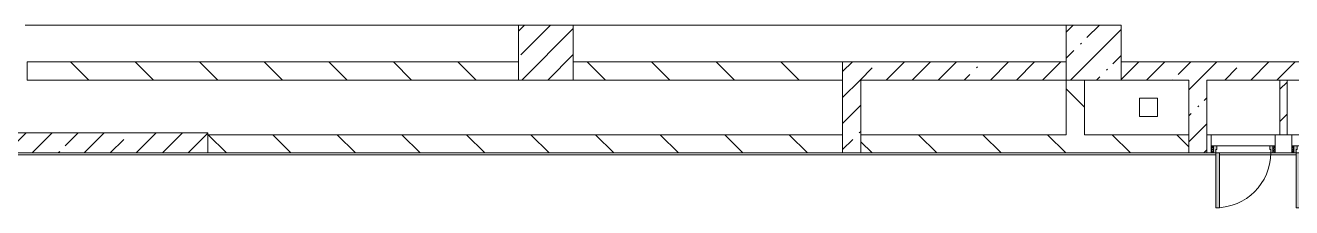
# Model space of a CAD drawing. Header units: millimetres. Extents: x -8624 to 200664, y -8553 to 29000.
# Drawn here: x 42760 to 56628, y 10300 to 12300 of the extents above; entities that cross this region are included whole.
import ezdxf

# ---------------------------------------------------------------- set-up
doc = ezdxf.new("R2010")
doc.units = ezdxf.units.MM
for name, color, linetype, lineweight, true_color in [('A-DOOR-2', 7, 'Continuous', 5, 0xe2e2e2), ('A-DOOR-3', 7, 'Continuous', 5, 0xaaaaaa), ('A-DOOR-FRAM-1', 7, 'Continuous', 5, 0xe2e2e2), ('A-DOOR-FRAM-3', 7, 'Continuous', 5, 0xaaaaaa), ('A-FLOR-2', 7, 'Continuous', 5, 0xaaaaaa)]:
    doc.layers.add(name, color=color, linetype=linetype, lineweight=lineweight, true_color=true_color)
for name, color, linetype, lineweight in [('A-WALL-1', 7, 'Continuous', 9), ('I-WALL', 7, 'Continuous', 5), ('S-COLS', 7, 'Continuous', 5)]:
    doc.layers.add(name, color=color, linetype=linetype, lineweight=lineweight)
pattern_1 = [(135, (0, 0), (-353.5534, -353.5534), [])]
pattern_2 = [(45, (0, 0), (-285.1231, 285.1231), []), (45, (285.12, 0), (-285.1231, 285.1231), [504.031, -100.806, 16.764, -84.042])]

# ---------------------------------------------------------------- blocks, each defined once
blk = doc.blocks.new('BSC_Колонна _Прямоугольная - 600х600-23205375-3_1_3_птичка копия 1')
at = {"layer": 'S-COLS'}
h = blk.add_hatch(dxfattribs=at)
h.set_pattern_fill('FP_31', color=256, style=0, pattern_type=2)
h.set_pattern_definition([(45, (-54460, -12000), (-285.123, 285.123), []), (45, (-54174.88, -12000), (-285.123, 285.123), [504.031, -100.806, 16.764, -84.042])])
h.paths.add_polyline_path([(-300, -300), (300, -300), (300, 300), (-300, 300), (-300, -187)])
for p, q in [((300, 300), (-300, 300)), ((-300, 300), (-300, -300)), ((300, -300), (300, 300)), ((-300, -300), (300, -300))]:
    blk.add_line(p, q, dxfattribs=at)
blk = doc.blocks.new('110_Дверь_СКБ_1Ст - д-18 700x2100h_Технический шкаф ЭОМ и СС-V103-3_1_3_птичка копия 1')
at = {"layer": 'A-DOOR-2'}
h = blk.add_hatch(color=256, dxfattribs=at)
h.paths.add_polyline_path([(312.5, 100), (312.5, 60), (302.5, 60), (302.5, 20), (337.5, 20), (337.5, 100)])
h.paths.add_polyline_path([(-287.5, 100), (-312.5, 100), (-312.5, 20), (-277.5, 20), (-277.5, 60), (-287.5, 60)])
at = {"layer": 'A-DOOR-3'}
h = blk.add_hatch(dxfattribs=at)
h.set_pattern_fill('FP_69', color=256, style=0, pattern_type=2)
h.set_pattern_definition([(135, (1951.41, 164.685), (-14.14214, -14.14214), []), (225, (1951.41, 164.685), (14.14214, -14.14214), [])])
h.paths.add_polyline_path([(362.5, 100), (337.5, 100), (337.5, 20), (362.5, 20)])
at = {"layer": 'A-DOOR-FRAM-1'}
blk.add_hatch(color=256, dxfattribs=at).paths.add_polyline_path([(272.5, 700), (272.5, 100), (312.5, 100), (312.5, 700)])
at = {"layer": 'A-DOOR-FRAM-3'}
h = blk.add_hatch(dxfattribs=at)
h.set_pattern_fill('FP_70', color=256, style=0, pattern_type=2)
h.set_pattern_definition([(45, (-171.384, 164.685), (-14.1421, 14.1421), []), (135, (-171.384, 164.685), (-14.1421, -14.1421), [])])
h.paths.add_polyline_path([(-312.5, 100), (-337.5, 100), (-337.5, 20), (-312.5, 20)])
at = {"layer": 'A-DOOR-3'}
for p, q in [((312.5, 700), (272.5, 700)), ((272.5, 700), (272.5, 100)), ((312.5, 100), (312.5, 700)), ((272.5, 100), (312.5, 100))]:
    blk.add_line(p, q, dxfattribs=at)
blk.add_arc((312.5, 100), 600, 90, 180, dxfattribs=at)
at = {"layer": 'A-DOOR-FRAM-3'}
for p, q in [((-312.5, 100), (-337.5, 100)), ((-337.5, 100), (-337.5, 20)), ((-337.5, 20), (-312.5, 20)), ((-287.5, 100), (-312.5, 100)), ((-312.5, 100), (-312.5, 20)), ((-312.5, 20), (-312.5, 100)), ((-312.5, 20), (-277.5, 20)), ((-287.5, 60), (-287.5, 100)), ((-287.5, 100), (272.5, 100)), ((-277.5, 60), (-287.5, 60)), ((-277.5, 20), (-277.5, 60)), ((302.5, 20), (-277.5, 20)), ((312.5, 60), (302.5, 60)), ((302.5, 60), (302.5, 20)), ((302.5, 20), (337.5, 20)), ((312.5, 100), (312.5, 60)), ((337.5, 100), (312.5, 100)), ((337.5, 20), (337.5, 100)), ((362.5, 100), (337.5, 100)), ((337.5, 100), (337.5, 20)), ((337.5, 20), (362.5, 20)), ((362.5, 20), (362.5, 100))]:
    blk.add_line(p, q, dxfattribs=at)

msp = doc.modelspace()

# ---------------------------------------------------------------- hatches: boundary and pattern name
at = {"layer": 'I-WALL'}
h = msp.add_hatch(dxfattribs=at)
h.set_pattern_fill('FP_26', color=256, style=0, pattern_type=2)
h.set_pattern_definition(pattern_1)
h.paths.add_polyline_path([(48760, 11700), (51710, 11700), (51710, 11900), (48760, 11900), (48760, 11813.3)])
h.paths.add_polyline_path([(46539.2, 11700), (48160, 11700), (48160, 11900), (42780, 11900), (42780, 11700), (43008.4, 11700)])
h = msp.add_hatch(dxfattribs=at)
h.set_pattern_fill('FP_23', color=256, style=0, pattern_type=2)
h.set_pattern_definition(pattern_2)
h.paths.add_polyline_path([(54160, 11700), (54160, 11900), (51710, 11900), (51710, 11700), (53600.6, 11700)])
h = msp.add_hatch(dxfattribs=at)
h.set_pattern_fill('FP_23', color=256, style=0, pattern_type=2)
h.set_pattern_definition(pattern_2)
h.paths.add_polyline_path([(62160, 11700), (66160, 11700), (66160, 11900), (60760, 11900), (60760, 11700), (61960, 11700)])
h.paths.add_polyline_path([(58259.2, 11700), (60160, 11700), (60160, 11900), (54760, 11900), (54760, 11700), (58014, 11700)])
h = msp.add_hatch(dxfattribs=at)
h.set_pattern_fill('FP_23', color=256, style=0, pattern_type=2)
h.set_pattern_definition(pattern_2)
h.paths.add_polyline_path([(51910, 10900), (51910, 11700), (51710, 11700), (51710, 10900)])
h = msp.add_hatch(dxfattribs=at)
h.set_pattern_fill('FP_26', color=256, style=0, pattern_type=2)
h.set_pattern_definition(pattern_1)
h.paths.add_polyline_path([(54360, 11100), (54360, 11700), (54160, 11700), (54160, 11100)])
h = msp.add_hatch(dxfattribs=at)
h.set_pattern_fill('FP_23', color=256, style=0, pattern_type=2)
h.set_pattern_definition(pattern_2)
h.paths.add_polyline_path([(55500, 10900), (55700, 10900), (55700, 11700), (55500, 11700), (55500, 11100)])
h = msp.add_hatch(dxfattribs=at)
h.set_pattern_fill('FP_28', color=256, style=0, pattern_type=2)
h.set_pattern_definition([(45, (0, 0), (-176.7767, 176.7767), [])])
h.paths.add_polyline_path([(56579.2, 11100), (56579.2, 11700), (56499.2, 11700), (56499.2, 11100)])
h = msp.add_hatch(dxfattribs=at)
h.set_pattern_fill('FP_23', color=256, style=0, pattern_type=2)
h.set_pattern_definition(pattern_2)
h.paths.add_polyline_path([(44760, 10900), (44760, 11120), (42380, 11120), (42380, 10900), (43008.4, 10900)])
h = msp.add_hatch(dxfattribs=at)
h.set_pattern_fill('FP_26', color=256, style=0, pattern_type=2)
h.set_pattern_definition(pattern_1)
h.paths.add_polyline_path([(61160, 10900), (61160, 11100), (59340, 11100), (59340, 10900), (60662.1, 10900)])
h.paths.add_polyline_path([(57327.8, 10900), (57507.8, 10900), (57507.8, 11100), (57327.8, 11100), (57327.8, 10980)])
h.paths.add_polyline_path([(56447.8, 10900), (56627.8, 10900), (56627.8, 11100), (56447.8, 11100), (56447.8, 10980)])
h.paths.add_polyline_path([(55747.8, 10900), (55747.8, 11100), (55700, 11100), (55700, 10900)])
h.paths.add_polyline_path([(51910, 10900), (55500, 10900), (55500, 11100), (51910, 11100)])
h.paths.add_polyline_path([(58207.8, 10900), (58387.8, 10900), (58387.8, 11100), (58207.8, 11100), (58207.8, 10980)])
h.paths.add_polyline_path([(59140, 10900), (59140, 11100), (59087.8, 11100), (59087.8, 10900)])
h.paths.add_polyline_path([(44760, 10900), (51710, 10900), (51710, 11100), (44760, 11100)])
at = {"layer": 'S-COLS'}
h = msp.add_hatch(dxfattribs=at)
h.set_pattern_fill('FP_23', color=256, style=0, pattern_type=2)
h.set_pattern_definition(pattern_2)
h.paths.add_polyline_path([(48160, 11700), (48760, 11700), (48760, 12300), (48160, 12300), (48160, 11813.3)])

# ---------------------------------------------------------------- linework, layer by layer
at = {"layer": 'A-FLOR-2'}
for p, q in [((48160, 12300), (42760, 12300)), ((54160, 12300), (48760, 12300)), ((54960, 11500), (55160, 11500)), ((54960, 11300), (54960, 11500)), ((55160, 11500), (55160, 11300)), ((55160, 11300), (54960, 11300)), ((55797.8, 10880), (42400, 10880)), ((56677.8, 10880), (55837.8, 10880))]:
    msp.add_line(p, q, dxfattribs=at)
at = {"layer": 'A-WALL-1'}
for p, q in [((51710, 11700), (51710, 11900)), ((56579.2, 11700), (56499.2, 11700)), ((51710, 10900), (51710, 11100)), ((51910, 10900), (51910, 11100)), ((55500, 10900), (55500, 11100)), ((55700, 10900), (55700, 11100)), ((56499.2, 11100), (56579.2, 11100))]:
    msp.add_line(p, q, dxfattribs=at)
at = {"layer": 'I-WALL'}
for p, q in [((48160, 11900), (42780, 11900)), ((42780, 11900), (42780, 11700)), ((48160, 11700), (48160, 11900)), ((54160, 11900), (48760, 11900)), ((48760, 11900), (48760, 11700)), ((60160, 11900), (54760, 11900)), ((42780, 11700), (48160, 11700)), ((48760, 11700), (51710, 11700)), ((51710, 11700), (51710, 11100)), ((51910, 11100), (51910, 11700)), ((51910, 11700), (54160, 11700)), ((54160, 11700), (54160, 11100)), ((54360, 11100), (54360, 11700)), ((54760, 11700), (55500, 11700)), ((55500, 11700), (55500, 11100)), ((55700, 11100), (55700, 11700)), ((55700, 11700), (56499.2, 11700)), ((56499.2, 11700), (56499.2, 11100)), ((56579.2, 11100), (56579.2, 11700)), ((56579.2, 11700), (57379.2, 11700)), ((44760, 11120), (42380, 11120)), ((44760, 10900), (44760, 11120)), ((51710, 11100), (44760, 11100)), ((54160, 11100), (51910, 11100)), ((55500, 11100), (54360, 11100)), ((55700, 11100), (56499.2, 11100)), ((55747.8, 10980), (55747.8, 11100)), ((56447.8, 11100), (56447.8, 10980)), ((56579.2, 11100), (57379.2, 11100)), ((56627.8, 10980), (56627.8, 11100)), ((42380, 10900), (55747.8, 10900)), ((56447.8, 10900), (56627.8, 10900))]:
    msp.add_line(p, q, dxfattribs=at)
at = {"layer": 'S-COLS'}
for p, q in [((48760, 12300), (48160, 12300)), ((48160, 12300), (48160, 11900)), ((48760, 11900), (48760, 12300)), ((48160, 11900), (48160, 11700)), ((48760, 11700), (48760, 11900)), ((48160, 11700), (48760, 11700))]:
    msp.add_line(p, q, dxfattribs=at)

# ---------------------------------------------------------------- block references
at = {"layer": 'A-DOOR-3', "rotation": 180}
for p in [(56110.3, 11000), (56990.3, 11000)]:
    msp.add_blockref('110_Дверь_СКБ_1Ст - д-18 700x2100h_Технический шкаф ЭОМ и СС-V103-3_1_3_птичка копия 1', p, dxfattribs=at)
at = {"layer": 'S-COLS'}
msp.add_blockref('BSC_Колонна _Прямоугольная - 600х600-23205375-3_1_3_птичка копия 1', (54460, 12000), dxfattribs=at)

doc.saveas('drawing.dxf')
